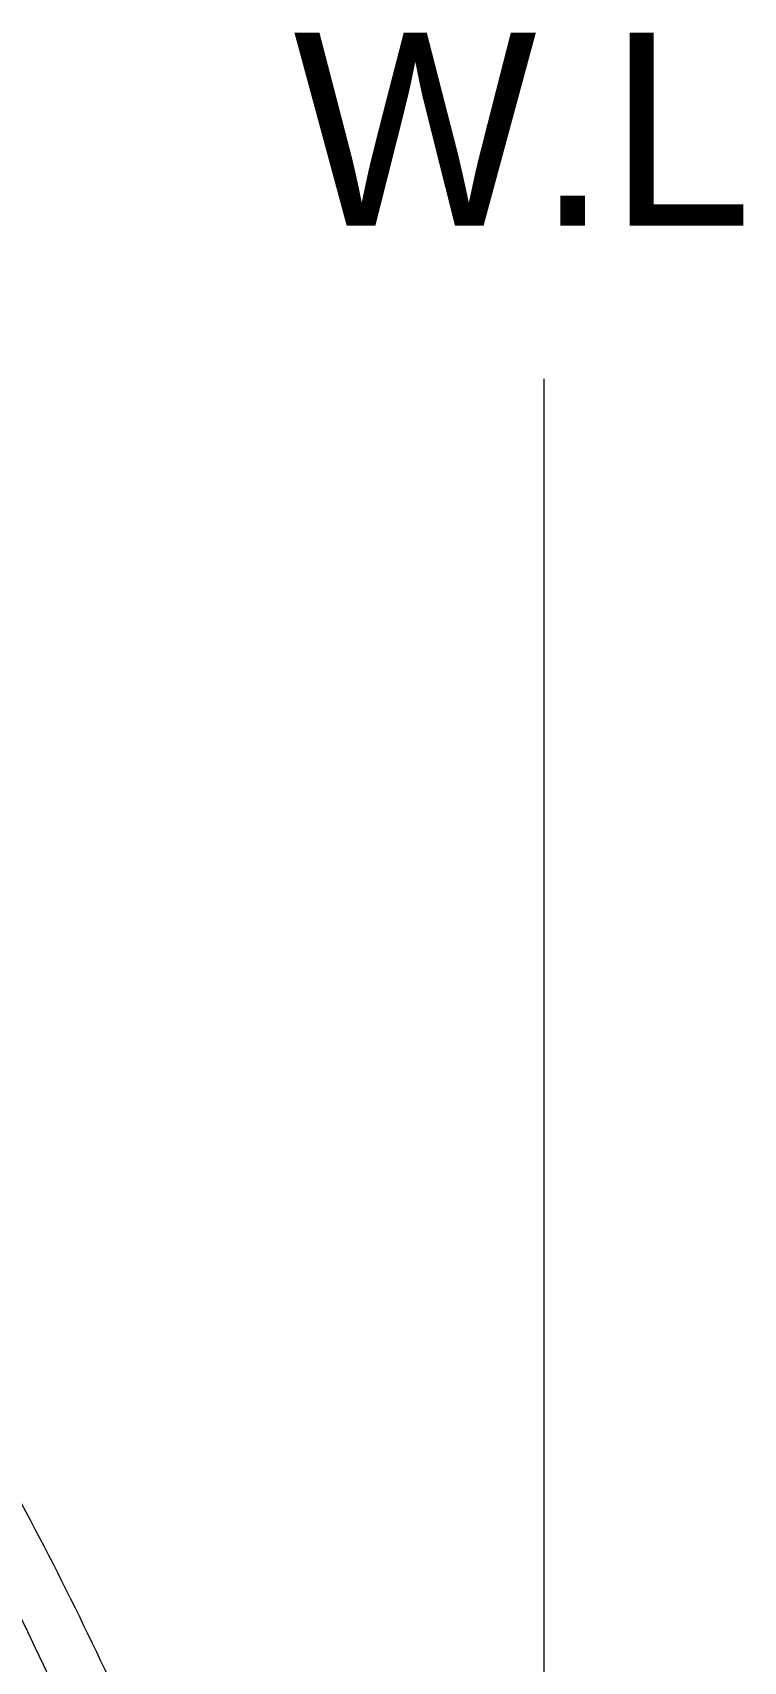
# Model space of a CAD drawing. Extents: x 0 to 1128, y 0 to 827.
# Drawn here: x 787.1 to 828.5, y 497.8 to 592.7 of the extents above; entities that cross this region are included whole.
import ezdxf

# ---------------------------------------------------------------- set-up
doc = ezdxf.new("R2010")
doc.units = 0
doc.header["$LTSCALE"] = 3
doc.header["$MEASUREMENT"] = 0
doc.layers.add('1', color=7, linetype='CONTINUOUS')
doc.layers.add('치수선', color=7, linetype='CONTINUOUS', lineweight=20)
doc.styles.add('Daelim Dimension', font='')
doc.styles.get('Daelim Dimension').set_extended_font_data('나눔고딕')

msp = doc.modelspace()

# ---------------------------------------------------------------- linework, layer by layer
at = {"layer": '1', "color": 7, "linetype": 'Continuous', "lineweight": 18}
for points, knots in [([(807.147, 404.608), (807.21, 427.34), (804.194, 450.062), (794.232, 482.69), (790.041, 493.216), (779.72, 513.415), (773.598, 523.051), (766.504, 531.959)], [0, 0, 0, 0, 0.5, 0.5, 0.75, 0.75, 1, 1, 1, 1]), ([(770.077, 532.1), (771.909, 529.745), (775.471, 524.911), (780.45, 517.376), (785.076, 509.547), (789.337, 501.461), (794.512, 490.396), (798.883, 479.061), (802.441, 467.757), (804.717, 459.374), (806.663, 450.945), (808.321, 442.317), (809.704, 433.334), (810.803, 423.836), (811.544, 414.145), (811.797, 407.656), (811.864, 404.661)], [0, 0, 0, 0, 0.066499, 0.133873, 0.201247, 0.268621, 0.335995, 0.470742, 0.538116, 0.60549, 0.672864, 0.740238, 0.807612, 0.874986, 0.94236, 1, 1, 1, 1])]:
    msp.add_open_spline(points, degree=3, knots=knots, dxfattribs=at)
at = {"layer": '1', "color": 7, "linetype": 'Continuous', "lineweight": 13}
msp.add_open_spline([(765.557, 530.028), (772.432, 521.266), (778.455, 511.754), (788.565, 491.858), (792.673, 481.483), (799.163, 460.061), (801.512, 449.141), (804.633, 426.984), (805.394, 415.794), (805.395, 404.633)], degree=3, knots=[0, 0, 0, 0, 0.25, 0.25, 0.5, 0.5, 0.75, 0.75, 1, 1, 1, 1], dxfattribs=at)
at = {"layer": '치수선'}
msp.add_line((816.871, 100.855), (816.871, 572.532), dxfattribs=at)

# ---------------------------------------------------------------- texts
at = {"layer": '치수선', "insert": (828.995, 592.708), "char_height": 11.25, "attachment_point": 3, "style": 'Daelim Dimension'}
msp.add_mtext_dynamic_manual_height_columns('W.L', width=17.41093, gutter_width=12.5, heights=[0], dxfattribs=at)

doc.saveas('drawing.dxf')
